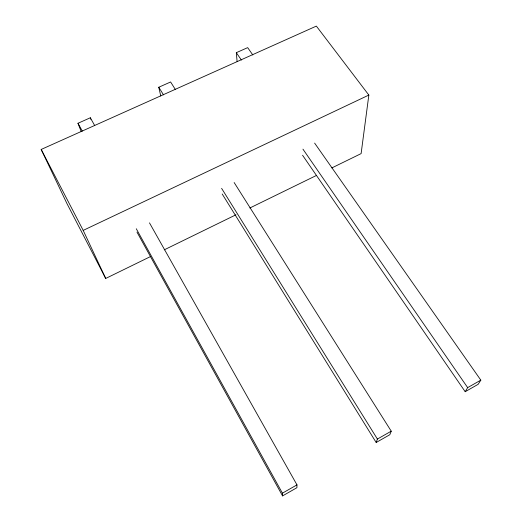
<?xml version="1.0" encoding="UTF-8"?>
<svg xmlns="http://www.w3.org/2000/svg" width="522" height="522" viewBox="0 0 522 522"><rect width="100%" height="100%" fill="white"/><g stroke="black" fill="none" stroke-linecap="round" stroke-linejoin="round"><path stroke-width="0.78" d="M149.475 222.861L296.979 484.879L296.907 487.711L282.559 495.9L136.973 232.127M150.349 256.635L105.705 278.454L66.999 203.671L41.179 149.449L316.358 26.1L368.845 95.069L361.113 153.612L331.842 167.921M222.189 193.982L376.173 442.493L377.406 439.054L391.239 431.172L234.143 182.53M391.239 431.172L389.81 434.715L376.173 442.493M302.564 155.256L465.187 391.709L467.666 387.624L480.821 380.133L314.622 143.106M480.821 380.133L478.165 384.303L465.187 391.709M282.559 495.9L282.415 493.173L296.979 484.879M164.254 249.836L235.97 214.777M249.875 207.984L316.476 175.431M41.179 149.449L83.194 230.385L368.845 95.069M81.217 131.622L77.98 123.27L90.319 117.77L94.71 125.58M160.756 95.996L158.773 87.252L170.609 81.974L175.399 89.556M237.105 61.55L236.309 52.689L247.669 47.626L252.818 54.967M236.309 52.689L241.399 60.056M302.943 149.148L467.666 387.624M158.773 87.252L163.51 94.867M221.609 188.357L377.406 439.054M77.98 123.27L82.313 131.107M136.281 228.753L282.415 493.173M83.194 230.385L105.705 278.454M90.319 117.77L90.867 119.297"/></g></svg>
